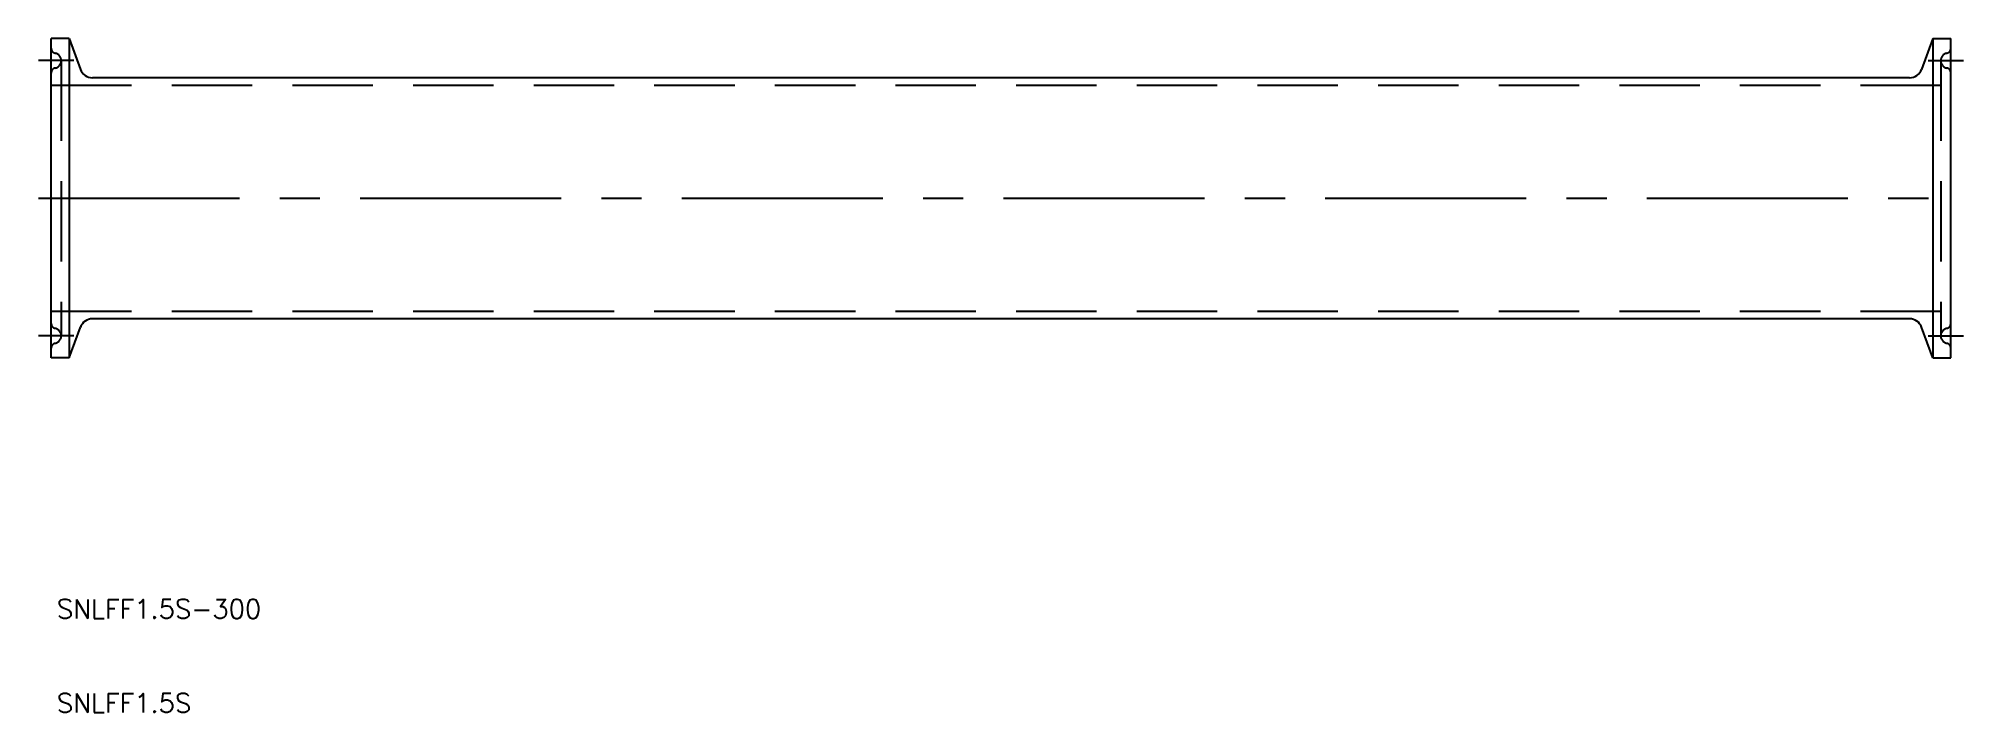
# Model space of a CAD drawing. Extents: x -2 to 302, y -81 to 25.
import ezdxf

# ---------------------------------------------------------------- set-up
doc = ezdxf.new("R2010")
doc.units = 0
doc.linetypes.add('CENTER', pattern=[50.8, 31.75, -6.35, 6.35, -6.35])
doc.linetypes.add('DASHED', pattern=[19.05, 12.7, -6.35])
doc.layers.get('0').update_dxf_attribs({"linetype": 'CONTINUOUS'})
doc.layers.add('CENTER', color=1, linetype='CENTER')
doc.styles.get("Standard").update_dxf_attribs({"font": 'txt.shx', "height": 3, "bigfont": 'bigfont.shx'})

msp = doc.modelspace()

# ---------------------------------------------------------------- linework, layer by layer
at = {"color": 7, "linetype": 'CONTINUOUS'}
for p, q in [((0, -25.25), (0, 25.25)), ((2.85, 25.25), (0, 25.25)), ((2.85, 25.25), (2.85, -25.25)), ((2.85, 25.25), (4.63, 20.37)), ((297.15, 25.25), (295.37, 20.37)), ((297.15, 25.25), (297.15, -25.25)), ((297.15, 25.25), (300, 25.25)), ((300, -25.25), (300, 25.25)), ((293.49, 19.05), (6.51, 19.05)), ((2.85, -25.25), (4.63, -20.37)), ((293.49, -19.05), (6.51, -19.05)), ((297.15, -25.25), (295.37, -20.37)), ((2.85, -25.25), (0, -25.25)), ((297.15, -25.25), (300, -25.25))]:
    msp.add_line(p, q, dxfattribs=at)
at = {"color": 3, "linetype": 'DASHED'}
for p, q in [((1.6, 21.75), (1.6, -21.75)), ((298.4, 21.75), (298.4, -21.75)), ((0, 17.85), (300, 17.85)), ((0, -17.85), (300, -17.85))]:
    msp.add_line(p, q, dxfattribs=at)
for centre, radius, start, end in [((0.8, 23.71), 0.8, 180, 258.463), ((0.4, 21.75), 1.2, 281.537, 78.463), ((299.6, 21.75), 1.2, 101.537, 258.463), ((299.2, 23.71), 0.8, 281.537, 0), ((0.8, 19.79), 0.8, 101.537, 180), ((299.2, 19.79), 0.8, 0, 78.463), ((0.8, -19.79), 0.8, 180, 258.463), ((0.4, -21.75), 1.2, 281.537, 78.463), ((299.6, -21.75), 1.2, 101.537, 258.463), ((299.2, -19.79), 0.8, 281.537, 0), ((0.8, -23.71), 0.8, 101.537, 180), ((299.2, -23.71), 0.8, 0, 78.463)]:
    msp.add_arc(centre, radius, start, end, dxfattribs=at)
at = {"color": 7, "linetype": 'CONTINUOUS'}
for centre, start, end in [((6.51, 21.05), 200, 270), ((293.49, 21.05), 270, 340), ((6.51, -21.05), 90, 160), ((293.49, -21.05), 20, 90)]:
    msp.add_arc(centre, 2, start, end, dxfattribs=at)
at = {"layer": 'CENTER', "color": 1, "linetype": 'CENTER'}
for p, q in [((3.6, 21.75), (-2, 21.75)), ((296.4, 21.75), (302, 21.75)), ((-2, 0), (302, 0)), ((3.6, -21.75), (-2, -21.75)), ((296.4, -21.75), (302, -21.75))]:
    msp.add_line(p, q, dxfattribs=at)

# ---------------------------------------------------------------- texts
at = {"color": 7, "linetype": 'CONTINUOUS'}
for s, p in [('SNLFF1.5S-300', (0.9, -66.41)), ('SNLFF1.5S', (0.9, -81.29))]:
    msp.add_text(s, height=3, dxfattribs=at).set_placement(p)

doc.saveas('drawing.dxf')
